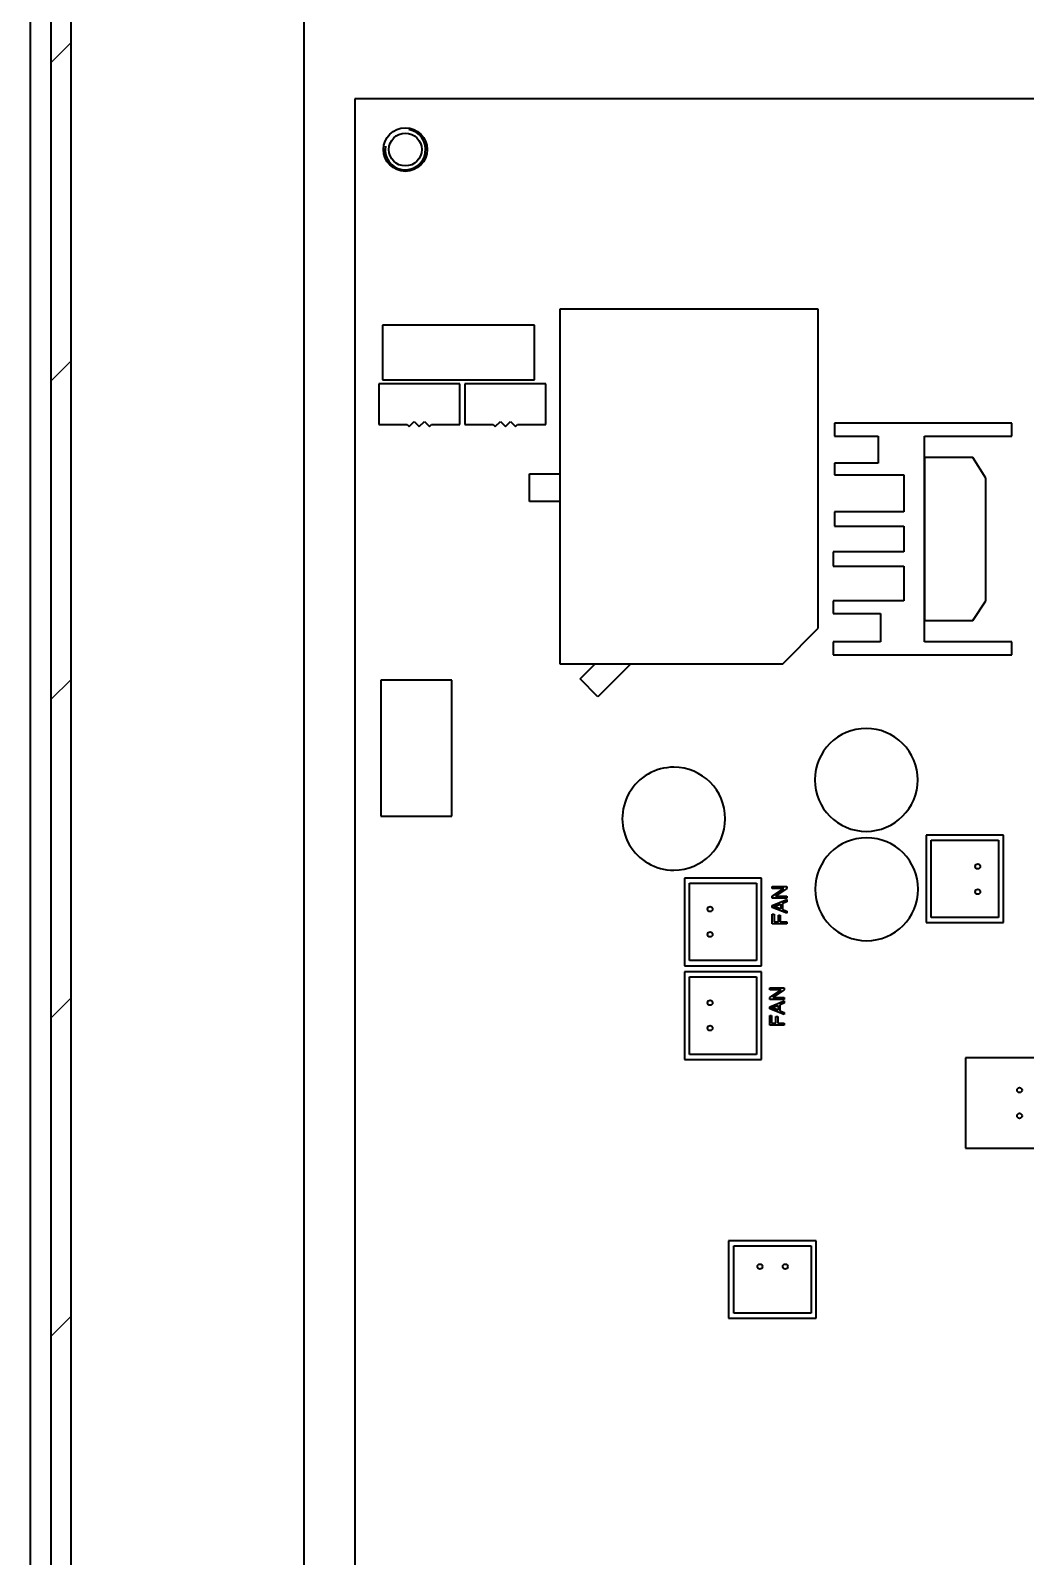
# Model space of a CAD drawing. Header units: millimetres. Extents: x 0 to 5887, y 0 to 4158.
# Drawn here: x 836.3 to 934.5, y 3111 to 3261.6 of the extents above; entities that cross this region are included whole.
import ezdxf

# ---------------------------------------------------------------- set-up
doc = ezdxf.new("R2010")
doc.units = ezdxf.units.MM
doc.header["$LTSCALE"] = 7
for name, color, linetype, lineweight in [('가시적인 것(ISO)', 3, 'Continuous', 40), ('가시적인 좁은 것(ISO)', 3, 'Continuous', 35), ('해치(ISO)', 7, 'Continuous', 18)]:
    doc.layers.add(name, color=color, linetype=linetype, lineweight=lineweight)

msp = doc.modelspace()

# ---------------------------------------------------------------- hatches: boundary and pattern name
at = {"layer": '해치(ISO)'}
h = msp.add_hatch(dxfattribs=at)
h.set_pattern_fill('ANSI31', color=256, scale=177.8, style=0)
h.set_pattern_definition([(45, (0, 0), (-15.71545, 15.71545), [])])
h.paths.add_polyline_path([(838.2836, 3524.8923), (838.2836, 2664.8923), (1198.2836, 2664.8923), (1198.2836, 3524.8923)])
h.paths.add_polyline_path([(1186.2836, 2712.6479), (1196.2836, 2712.6479), (1196.2836, 2666.8923), (840.2836, 2666.8923), (840.2836, 3522.8923), (1196.2836, 3522.8923), (1196.2836, 2717.1367), (1186.2836, 2717.1367)], flags=0)

# ---------------------------------------------------------------- linework, layer by layer
at = {"layer": '가시적인 것(ISO)'}
for p, q in [((836.2836, 2600.3942), (836.2836, 3556.0923)), ((838.2836, 3524.8923), (838.2836, 2664.8923)), ((840.2836, 2666.8923), (840.2836, 3522.8923)), ((863.2836, 2703.8923), (863.2836, 3385.8923)), ((1028.2836, 3254.8923), (868.2836, 3254.8923)), ((868.2836, 3254.8923), (868.2836, 2984.8923)), ((888.5355, 3234.1397), (888.5355, 3199.1427)), ((914.0332, 3234.1397), (888.5355, 3234.1397)), ((914.0332, 3202.6424), (914.0332, 3234.1397)), ((871.0338, 3232.561), (871.0338, 3227.166)), ((886.0334, 3232.561), (871.0338, 3232.561)), ((886.0334, 3227.166), (886.0334, 3232.561)), ((870.665, 3226.7653), (870.665, 3222.7691)), ((878.6571, 3226.7653), (870.665, 3226.7653)), ((871.0338, 3227.166), (886.0334, 3227.166)), ((878.6571, 3222.7691), (878.6571, 3226.7653)), ((879.165, 3226.7653), (879.165, 3222.7691)), ((887.1571, 3226.7653), (879.165, 3226.7653)), ((887.1571, 3222.7691), (887.1571, 3226.7653)), ((873.6622, 3222.5693), (874.1617, 3223.0688)), ((874.1617, 3223.0688), (874.6608, 3222.5693)), ((874.6608, 3222.5693), (875.1603, 3223.0688)), ((875.1603, 3223.0688), (875.6599, 3222.5693)), ((882.1622, 3222.5693), (882.6617, 3223.0688)), ((882.6617, 3223.0688), (883.1608, 3222.5693)), ((883.1608, 3222.5693), (883.6603, 3223.0688)), ((883.6603, 3223.0688), (884.1599, 3222.5693)), ((870.665, 3222.7691), (873.4624, 3222.7691)), ((873.4624, 3222.7691), (873.6622, 3222.5693)), ((875.6599, 3222.5693), (875.8597, 3222.7691)), ((875.8597, 3222.7691), (878.6571, 3222.7691)), ((879.165, 3222.7691), (881.9624, 3222.7691)), ((881.9624, 3222.7691), (882.1622, 3222.5693)), ((884.1599, 3222.5693), (884.3597, 3222.7691)), ((884.3597, 3222.7691), (887.1571, 3222.7691)), ((915.6321, 3222.8848), (915.6321, 3221.6148)), ((933.158, 3222.8848), (915.6321, 3222.8848)), ((915.6321, 3221.6148), (919.9501, 3221.6148)), ((919.9501, 3221.6148), (919.9501, 3218.9478)), ((924.5221, 3221.6148), (933.158, 3221.6148)), ((924.5221, 3201.2949), (924.5221, 3221.6148)), ((933.158, 3221.6148), (933.158, 3222.8848)), ((915.6321, 3218.9478), (915.6321, 3217.8048)), ((919.9501, 3218.9478), (915.6321, 3218.9478)), ((924.5476, 3219.4938), (924.5476, 3203.4158)), ((929.3159, 3219.4938), (924.5476, 3219.4938)), ((930.5926, 3217.4548), (929.3159, 3219.4938)), ((885.5336, 3215.1423), (885.5336, 3217.8923)), ((885.5336, 3217.8923), (888.5355, 3217.8923)), ((915.6321, 3217.8048), (922.4901, 3217.8048)), ((922.4901, 3217.8048), (922.4901, 3214.1218)), ((930.5926, 3205.355), (930.5926, 3217.4548)), ((888.5355, 3215.1423), (885.5336, 3215.1423)), ((915.6321, 3214.1218), (915.6321, 3212.7248)), ((922.4901, 3214.1218), (915.6321, 3214.1218)), ((915.6321, 3212.7248), (922.4901, 3212.7248)), ((922.4901, 3212.7248), (922.4901, 3210.1849)), ((915.5306, 3210.1849), (915.5051, 3208.7879)), ((922.4901, 3210.1849), (915.5306, 3210.1849)), ((915.5051, 3208.7879), (922.4901, 3208.7879)), ((922.4901, 3208.7879), (922.4901, 3205.3589)), ((915.5051, 3205.3589), (915.5051, 3204.0889)), ((922.4901, 3205.3589), (915.5051, 3205.3589)), ((929.3159, 3203.4158), (930.5926, 3205.355)), ((915.5051, 3204.0889), (920.2041, 3204.0889)), ((920.2041, 3204.0889), (920.2041, 3201.2949)), ((910.5335, 3199.1427), (914.0332, 3202.6424)), ((924.5476, 3203.4158), (929.3159, 3203.4158)), ((915.5306, 3201.2949), (915.5306, 3200.0249)), ((920.2041, 3201.2949), (915.5306, 3201.2949)), ((933.158, 3201.2949), (924.5221, 3201.2949)), ((933.158, 3200.0249), (933.158, 3201.2949)), ((888.5355, 3199.1427), (910.5335, 3199.1427)), ((890.5336, 3197.6423), (892.034, 3199.1427)), ((895.534, 3199.1427), (892.2836, 3195.8923)), ((915.5306, 3200.0249), (933.158, 3200.0249)), ((877.8597, 3197.5155), (870.8612, 3197.5155)), ((870.8612, 3197.5155), (870.8612, 3184.1166)), ((877.8597, 3184.1166), (877.8597, 3197.5155)), ((892.2836, 3195.8923), (890.5336, 3197.6423)), ((870.8612, 3184.1166), (877.8597, 3184.1166)), ((932.3236, 3182.2301), (924.7036, 3182.2301)), ((924.7036, 3182.2301), (924.7036, 3173.5941)), ((925.2036, 3181.7301), (931.8236, 3181.7301)), ((925.2036, 3174.0941), (925.2036, 3181.7301)), ((931.8236, 3181.7301), (931.8236, 3174.0941)), ((932.3236, 3173.5941), (932.3236, 3182.2301)), ((908.449, 3177.9809), (900.829, 3177.9809)), ((900.829, 3177.9809), (900.829, 3169.3449)), ((908.449, 3169.3449), (908.449, 3177.9809)), ((901.329, 3177.4809), (907.949, 3177.4809)), ((901.329, 3169.8449), (901.329, 3177.4809)), ((907.949, 3177.4809), (907.949, 3169.8449)), ((909.5098, 3177.1456), (910.9385, 3177.1456)), ((909.5098, 3176.9648), (909.5098, 3177.1456)), ((910.6314, 3176.9648), (909.5098, 3176.9648)), ((909.5098, 3176.2134), (910.6314, 3176.9648)), ((910.9385, 3176.9517), (909.8169, 3176.2003)), ((910.9385, 3177.1456), (910.9385, 3176.9517)), ((909.5098, 3176.0196), (909.5098, 3176.2134)), ((910.9385, 3176.0196), (909.5098, 3176.0196)), ((909.5098, 3175.2867), (910.9385, 3175.8704)), ((909.5098, 3175.082), (909.5098, 3175.2867)), ((910.9385, 3174.5331), (909.5098, 3175.082)), ((909.8169, 3176.2003), (910.9385, 3176.2003)), ((910.3527, 3174.9447), (909.9334, 3175.1026)), ((909.9563, 3175.2802), (910.3527, 3175.4304)), ((910.3527, 3175.4304), (910.3527, 3174.9447)), ((910.9385, 3175.6548), (910.5062, 3175.4892)), ((910.5062, 3175.4892), (910.5062, 3174.8903)), ((910.5062, 3174.8903), (910.9385, 3174.7335)), ((910.9385, 3176.2003), (910.9385, 3176.0196)), ((910.9385, 3175.8704), (910.9385, 3175.6548)), ((909.5098, 3174.4438), (909.6786, 3174.4438)), ((909.5098, 3173.479), (909.5098, 3174.4438)), ((910.9385, 3173.479), (909.5098, 3173.479)), ((909.6786, 3174.4438), (909.6786, 3173.6685)), ((909.6786, 3173.6685), (910.1207, 3173.6685)), ((910.1207, 3174.3393), (910.2895, 3174.3393)), ((910.1207, 3173.6685), (910.1207, 3174.3393)), ((910.2895, 3174.3393), (910.2895, 3173.6685)), ((910.2895, 3173.6685), (910.9385, 3173.6685)), ((910.9385, 3174.7335), (910.9385, 3174.5331)), ((910.9385, 3173.6685), (910.9385, 3173.479)), ((924.7036, 3173.5941), (932.3236, 3173.5941)), ((931.8236, 3174.0941), (925.2036, 3174.0941)), ((900.829, 3169.3449), (908.449, 3169.3449)), ((907.949, 3169.8449), (901.329, 3169.8449)), ((908.4489, 3168.731), (900.8289, 3168.731)), ((900.8289, 3168.731), (900.8289, 3160.095)), ((901.3289, 3168.231), (907.9489, 3168.231)), ((901.3289, 3160.595), (901.3289, 3168.231)), ((907.9489, 3168.231), (907.9489, 3160.595)), ((908.4489, 3160.095), (908.4489, 3168.731)), ((909.2598, 3167.1456), (910.6885, 3167.1456)), ((909.2598, 3166.9648), (909.2598, 3167.1456)), ((910.3814, 3166.9648), (909.2598, 3166.9648)), ((909.2598, 3166.2134), (910.3814, 3166.9648)), ((909.2598, 3166.0196), (909.2598, 3166.2134)), ((910.6885, 3166.0196), (909.2598, 3166.0196)), ((909.2598, 3165.2867), (910.6885, 3165.8704)), ((910.6885, 3166.9517), (909.5669, 3166.2003)), ((909.5669, 3166.2003), (910.6885, 3166.2003)), ((910.6885, 3167.1456), (910.6885, 3166.9517)), ((910.6885, 3166.2003), (910.6885, 3166.0196)), ((910.6885, 3165.8704), (910.6885, 3165.6548)), ((909.2598, 3165.082), (909.2598, 3165.2867)), ((910.6885, 3164.5331), (909.2598, 3165.082)), ((909.2598, 3164.4438), (909.4286, 3164.4438)), ((909.2598, 3163.479), (909.2598, 3164.4438)), ((909.4286, 3164.4438), (909.4286, 3163.6685)), ((910.1027, 3164.9447), (909.6834, 3165.1026)), ((909.7063, 3165.2802), (910.1027, 3165.4304)), ((909.8707, 3164.3393), (910.0395, 3164.3393)), ((909.8707, 3163.6685), (909.8707, 3164.3393)), ((910.0395, 3164.3393), (910.0395, 3163.6685)), ((910.1027, 3165.4304), (910.1027, 3164.9447)), ((910.6885, 3165.6548), (910.2562, 3165.4892)), ((910.2562, 3165.4892), (910.2562, 3164.8903)), ((910.2562, 3164.8903), (910.6885, 3164.7335)), ((910.6885, 3164.7335), (910.6885, 3164.5331)), ((910.6885, 3163.479), (909.2598, 3163.479)), ((909.4286, 3163.6685), (909.8707, 3163.6685)), ((910.0395, 3163.6685), (910.6885, 3163.6685)), ((910.6885, 3163.6685), (910.6885, 3163.479)), ((900.8289, 3160.095), (908.4489, 3160.095)), ((907.9489, 3160.595), (901.3289, 3160.595)), ((954.2336, 3160.2373), (928.5797, 3160.2373)), ((928.5797, 3160.2373), (928.5797, 3151.3474)), ((928.5797, 3151.3474), (954.2336, 3151.3474)), ((913.8317, 3142.1822), (905.1957, 3142.1822)), ((905.1957, 3142.1822), (905.1957, 3134.5622)), ((905.6957, 3135.0622), (905.6957, 3141.6822)), ((905.6957, 3141.6822), (913.3317, 3141.6822)), ((913.3317, 3141.6822), (913.3317, 3135.0622)), ((913.8317, 3134.5622), (913.8317, 3142.1822)), ((905.1957, 3134.5622), (913.8317, 3134.5622)), ((913.3317, 3135.0622), (905.6957, 3135.0622))]:
    msp.add_line(p, q, dxfattribs=at)
for centre, radius in [((873.2836, 3249.8923), 2.15), ((873.2836, 3249.8923), 1.621), ((929.7836, 3179.1423), 0.2499), ((929.7836, 3176.6421), 0.2499), ((903.369, 3174.9329), 0.2499), ((903.369, 3172.4327), 0.2499), ((903.3689, 3165.683), 0.2499), ((903.3689, 3163.1828), 0.2499), ((933.9137, 3157.0623), 0.25), ((933.9137, 3154.5224), 0.25), ((908.2835, 3139.6422), 0.2499), ((910.7837, 3139.6422), 0.2499)]:
    msp.add_circle(centre, radius, dxfattribs=at)
for centre, radius, start, end in [((918.7836, 3187.6816), 5.08, 90.000001, 180), ((918.7836, 3187.6817), 5.08, 359.999436, 89.999437), ((899.7838, 3183.8527), 5.08, 90, 270.000001), ((899.7836, 3183.8529), 5.0798, 359.997744, 89.997744), ((918.7834, 3187.6819), 5.0798, 180.00282, 270.00282), ((918.7838, 3187.6818), 5.0797, 269.997744, 359.997744), ((899.7836, 3183.8525), 5.0798, 270.002257, 0.002256), ((918.8231, 3176.8921), 5.08, 90, 180), ((918.8231, 3176.8922), 5.08, 359.999436, 89.999436), ((918.8229, 3176.8924), 5.0798, 180.00282, 270.00282), ((918.8233, 3176.8923), 5.0797, 269.997744, 359.997744)]:
    msp.add_arc(centre, radius, start, end, dxfattribs=at)
for points in [[(909.6601, 3175.18), (909.7755, 3175.2126), (909.9563, 3175.2802)], [(909.9334, 3175.1026), (909.7973, 3175.1517), (909.6601, 3175.18)], [(909.4101, 3165.18), (909.5255, 3165.2126), (909.7063, 3165.2802)], [(909.6834, 3165.1026), (909.5473, 3165.1517), (909.4101, 3165.18)]]:
    msp.add_open_spline(points, degree=2, dxfattribs=at)
at = {"layer": '가시적인 좁은 것(ISO)'}
msp.add_arc((873.2836, 3249.8923), 2, 170, 80, dxfattribs=at)

doc.saveas('drawing.dxf')
